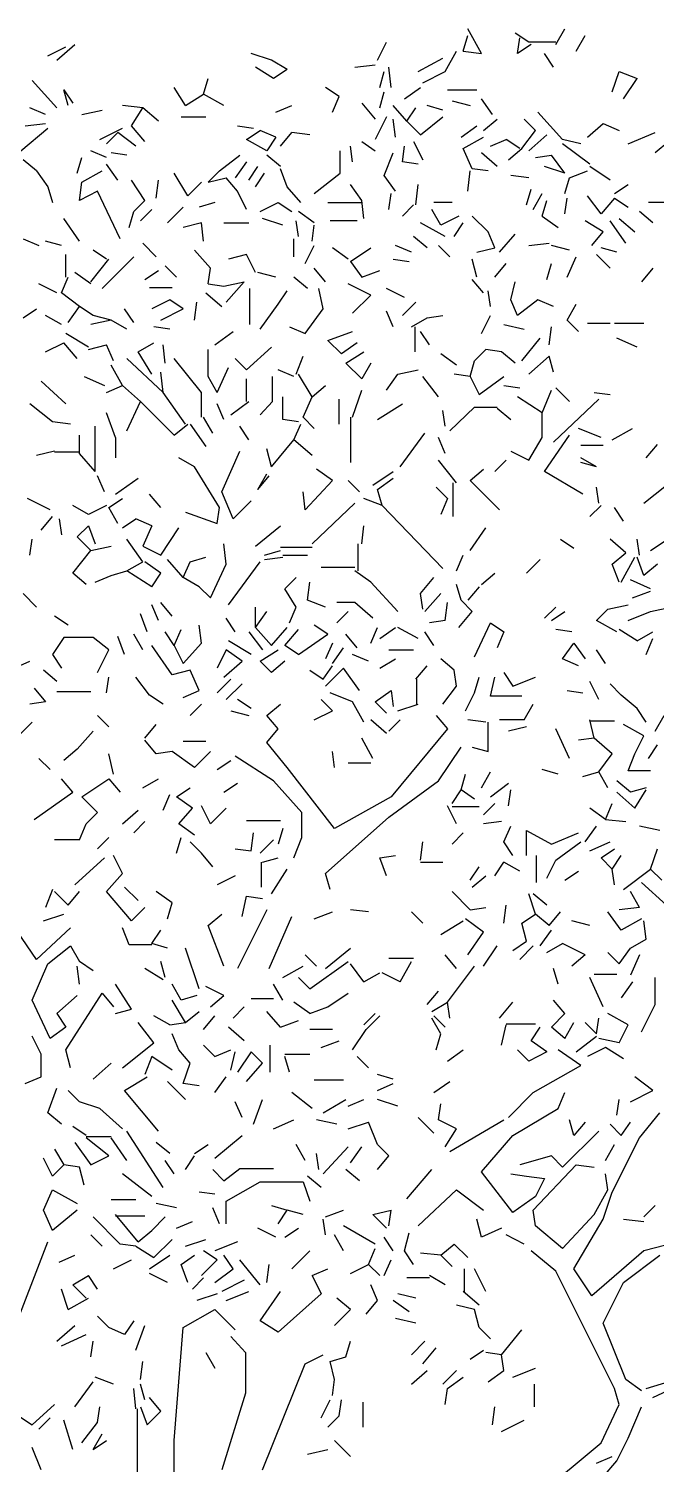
# Model space of a CAD drawing. Header units: millimetres. Extents: x 87938 to 265635, y 330093 to 434310.
# Drawn here: x 108312 to 110388, y 386054 to 390799 of the extents above; entities that cross this region are included whole.
import ezdxf

# ---------------------------------------------------------------- set-up
doc = ezdxf.new("R2010")
doc.units = ezdxf.units.MM

# ---------------------------------------------------------------- blocks, each defined once
blk = doc.blocks.new('A$C4BB30119')
at = {"linetype": 'Continuous'}
for p, q in [((3466.7, 6572.1), (3477.3, 6609.5)), ((3509.3, 6566.8), (3477.3, 6625.5)), ((3621.3, 6593.5), (3589.3, 6614.8)), ((3685.3, 6588.1), (3706.7, 6625.5)), ((3733.3, 6572.1), (3754.7, 6609.5)), ((2485.3, 6561.5), (2528, 6582.8)), ((2506.7, 6550.8), (2549.3, 6588.1)), ((3264, 6550.8), (3285.3, 6593.5)), ((3594.7, 6566.8), (3600, 6604.1)), ((3626.7, 6588.1), (3594.7, 6566.8)), ((3685.3, 6593.5), (3621.3, 6593.5)), ((3013.3, 6550.8), (2965.3, 6566.8)), ((3050.7, 6529.5), (3013.3, 6550.8)), ((3360, 6524.1), (3418.7, 6556.1)), ((3424, 6524.1), (3450.7, 6572.1)), ((3466.7, 6572.1), (3509.3, 6566.8)), ((3680, 6534.8), (3658.7, 6566.8)), ((2853.3, 6470.8), (2864, 6508.1)), ((3018.7, 6508.1), (2976, 6534.8)), ((3050.7, 6529.5), (3018.7, 6508.1)), ((3210.7, 6534.8), (3258.7, 6540.1)), ((3269.3, 6486.8), (3280, 6524.1)), ((3296, 6486.8), (3290.7, 6534.8)), ((3370.7, 6497.5), (3424, 6524.1)), ((3818.7, 6476.1), (3834.7, 6524.1)), ((3834.7, 6524.1), (3877.3, 6508.1)), ((3845.3, 6460.1), (3877.3, 6508.1)), ((2506.7, 6438.8), (2448, 6502.8)), ((2533.3, 6444.1), (2522.7, 6481.5)), ((2522.7, 6481.5), (2544, 6449.5)), ((2810.7, 6444.1), (2784, 6486.8)), ((3173.3, 6465.5), (3141.3, 6486.8)), ((3269.3, 6438.8), (3280, 6476.1)), ((3328, 6460.1), (3365.3, 6486.8)), ((3429.3, 6481.5), (3498.7, 6481.5)), ((2709.3, 6438.8), (2661.3, 6444.1)), ((2810.7, 6444.1), (2853.3, 6470.8)), ((2901.3, 6444.1), (2853.3, 6470.8)), ((3024, 6428.1), (3061.3, 6444.1)), ((3157.3, 6428.1), (3173.3, 6465.5)), ((3226.7, 6449.5), (3258.7, 6412.1)), ((3333.3, 6406.8), (3301.3, 6444.1)), ((3418.7, 6433.5), (3381.3, 6444.1)), ((3440, 6454.8), (3482.7, 6444.1)), ((3536, 6422.8), (3509.3, 6460.1)), ((2480, 6422.8), (2442.7, 6438.8)), ((2565.3, 6422.8), (2613.3, 6433.5)), ((2682.7, 6396.1), (2709.3, 6438.8)), ((2746.7, 6406.8), (2709.3, 6438.8)), ((2800, 6417.5), (2858.7, 6417.5)), ((3285.3, 6417.5), (3258.7, 6364.1)), ((3306.7, 6369.5), (3301.3, 6412.1)), ((3333.3, 6406.8), (3354.7, 6438.8)), ((3333.3, 6406.8), (3365.3, 6374.8)), ((3365.3, 6374.8), (3418.7, 6417.5)), ((3514.7, 6385.5), (3546.7, 6412.1)), ((3637.3, 6385.5), (3610.7, 6412.1)), ((3701.3, 6364.1), (3642.7, 6428.1)), ((2421.3, 6337.5), (2485.3, 6390.8)), ((2432, 6396.1), (2480, 6401.5)), ((2608, 6364.1), (2661.3, 6390.8)), ((2650.7, 6380.1), (2624, 6353.5)), ((2693.3, 6348.1), (2650.7, 6380.1)), ((2714.7, 6358.8), (2682.7, 6396.1)), ((2933.3, 6396.1), (2970.7, 6390.8)), ((2954.7, 6364.1), (2986.7, 6385.5)), ((3024, 6369.5), (2986.7, 6385.5)), ((3034.7, 6348.1), (3061.3, 6380.1)), ((3104, 6374.8), (3061.3, 6380.1)), ((3461.3, 6369.5), (3498.7, 6396.1)), ((3605.3, 6342.8), (3637.3, 6385.5)), ((3621.3, 6337.5), (3664, 6374.8)), ((3760, 6369.5), (3797.3, 6401.5)), ((3797.3, 6401.5), (3834.7, 6385.5)), ((3856, 6353.5), (3920, 6380.1)), ((3002.7, 6337.5), (2954.7, 6364.1)), ((3024, 6369.5), (3002.7, 6337.5)), ((3205.3, 6310.8), (3200, 6348.1)), ((3226.7, 6358.8), (3258.7, 6337.5)), ((3322.7, 6310.8), (3328, 6348.1)), ((3349.3, 6358.8), (3370.7, 6316.1)), ((3466.7, 6342.8), (3514.7, 6369.5)), ((3488, 6294.8), (3466.7, 6342.8)), ((3530.7, 6348.1), (3568, 6364.1)), ((3600, 6342.8), (3568, 6364.1)), ((3573.3, 6316.1), (3605.3, 6342.8)), ((3744, 6353.5), (3701.3, 6364.1)), ((3765.3, 6305.5), (3701.3, 6353.5)), ((3952, 6358.8), (3920, 6332.1)), ((2458.7, 6289.5), (2426.7, 6316.1)), ((2554.7, 6284.1), (2565.3, 6321.5)), ((2624, 6321.5), (2586.7, 6337.5)), ((2650.7, 6268.1), (2624, 6305.5)), ((2672, 6326.8), (2634.7, 6332.1)), ((2890.7, 6289.5), (2938.7, 6326.8)), ((2954.7, 6310.8), (2928, 6273.5)), ((3034.7, 6300.1), (3002.7, 6326.8)), ((3176, 6284.1), (3176, 6337.5)), ((3280, 6278.8), (3301.3, 6332.1)), ((3360, 6305.5), (3322.7, 6310.8)), ((3546.7, 6300.1), (3509.3, 6332.1)), ((3637.3, 6321.5), (3674.7, 6326.8)), ((3706.7, 6284.1), (3674.7, 6326.8)), ((2458.7, 6289.5), (2485.3, 6252.1)), ((2565.3, 6262.8), (2613.3, 6289.5)), ((2816, 6230.8), (2784, 6284.1)), ((2864, 6262.8), (2890.7, 6289.5)), ((2864, 6262.8), (2906.7, 6273.5)), ((2933.3, 6241.5), (2906.7, 6273.5)), ((2960, 6268.1), (2981.3, 6300.1)), ((2976, 6252.1), (2997.3, 6284.1)), ((3050.7, 6252.1), (3034.7, 6294.8)), ((3114.7, 6236.1), (3176, 6284.1)), ((3306.7, 6241.5), (3280, 6278.8)), ((3477.3, 6241.5), (3482.7, 6289.5)), ((3525.3, 6289.5), (3488, 6294.8)), ((3621.3, 6273.5), (3578.7, 6278.8)), ((3706.7, 6284.1), (3658.7, 6300.1)), ((3706.7, 6236.1), (3717.3, 6273.5)), ((3717.3, 6273.5), (3760, 6289.5)), ((3813.3, 6268.1), (3765.3, 6300.1)), ((2485.3, 6252.1), (2496, 6214.8)), ((2560, 6220.1), (2565.3, 6262.8)), ((2602.7, 6241.5), (2560, 6220.1)), ((2656, 6129.5), (2602.7, 6241.5)), ((2714.7, 6220.1), (2682.7, 6268.1)), ((2741.3, 6225.5), (2746.7, 6268.1)), ((2816, 6230.8), (2848, 6262.8)), ((2954.7, 6198.8), (2933.3, 6241.5)), ((3082.7, 6214.8), (3050.7, 6252.1)), ((3226.7, 6220.1), (3200, 6257.5)), ((3354.7, 6209.5), (3360, 6257.5)), ((3616, 6209.5), (3626.7, 6246.8)), ((3824, 6236.1), (3856, 6257.5)), ((2688, 6193.5), (2714.7, 6220.1)), ((2768, 6166.8), (2805.3, 6204.1)), ((2880, 6214.8), (2842.7, 6204.1)), ((2986.7, 6193.5), (3029.3, 6214.8)), ((3029.3, 6214.8), (3061.3, 6193.5)), ((3146.7, 6214.8), (3226.7, 6214.8)), ((3232, 6177.5), (3226.7, 6220.1)), ((3290.7, 6198.8), (3296, 6236.1)), ((3322.7, 6182.8), (3349.3, 6209.5)), ((3440, 6214.8), (3397.3, 6214.8)), ((3632, 6198.8), (3653.3, 6236.1)), ((3653.3, 6182.8), (3664, 6220.1)), ((3706.7, 6188.1), (3712, 6225.5)), ((3792, 6188.1), (3760, 6230.8)), ((3824, 6225.5), (3792, 6188.1)), ((3824, 6225.5), (3856, 6204.1)), ((3946.7, 6214.8), (3904, 6214.8)), ((2560, 6124.1), (2522.7, 6177.5)), ((2677.3, 6156.1), (2688, 6193.5)), ((2704, 6172.1), (2730.7, 6198.8)), ((3040, 6161.5), (2992, 6177.5)), ((3077.3, 6134.8), (3072, 6172.1)), ((3114.7, 6166.8), (3077.3, 6193.5)), ((3216, 6172.1), (3152, 6172.1)), ((3413.3, 6161.5), (3392, 6198.8)), ((3456, 6182.8), (3413.3, 6161.5)), ((3525.3, 6145.5), (3488, 6182.8)), ((3653.3, 6182.8), (3690.7, 6156.1)), ((3797.3, 6145.5), (3754.7, 6172.1)), ((3850.7, 6118.8), (3813.3, 6172.1)), ((3834.7, 6177.5), (3872, 6145.5)), ((3914.7, 6166.8), (3882.7, 6193.5)), ((2848, 6166.8), (2805.3, 6156.1)), ((2853.3, 6124.1), (2848, 6166.8)), ((2901.3, 6166.8), (2960, 6166.8)), ((3109.3, 6124.1), (3114.7, 6161.5)), ((3381.3, 6108.1), (3349.3, 6134.8)), ((3424, 6134.8), (3365.3, 6166.8)), ((3445.3, 6134.8), (3466.7, 6166.8)), ((3541.3, 6108.1), (3525.3, 6145.5)), ((3552, 6097.5), (3589.3, 6140.1)), ((3770.7, 6113.5), (3797.3, 6145.5)), ((2426.7, 6129.5), (2464, 6113.5)), ((2517.3, 6113.5), (2480, 6124.1)), ((2624, 6081.5), (2592, 6102.8)), ((2741.3, 6086.8), (2709.3, 6118.8)), ((2869.3, 6060.1), (2832, 6102.8)), ((3066.7, 6086.8), (3066.7, 6129.5)), ((3093.3, 6070.8), (3114.7, 6113.5)), ((3194.7, 6081.5), (3157.3, 6108.1)), ((3200, 6076.1), (3248, 6108.1)), ((3344, 6097.5), (3306.7, 6113.5)), ((3434.7, 6086.8), (3408, 6113.5)), ((3498.7, 6097.5), (3541.3, 6108.1)), ((3621.3, 6113.5), (3669.3, 6118.8)), ((3717.3, 6102.8), (3674.7, 6113.5)), ((3829.3, 6097.5), (3792, 6108.1)), ((2528, 6038.8), (2528, 6092.1)), ((2586.7, 6028.1), (2629.3, 6081.5)), ((2661.3, 6060.1), (2688, 6086.8)), ((2954.7, 6092.1), (2912, 6081.5)), ((2976, 6049.5), (2954.7, 6092.1)), ((3200, 6076.1), (3226.7, 6038.8)), ((3301.3, 6081.5), (3338.7, 6076.1)), ((3498.7, 6038.8), (3488, 6081.5)), ((3541.3, 6038.8), (3568, 6070.8)), ((3664, 6033.5), (3674.7, 6070.8)), ((3712, 6038.8), (3733.3, 6086.8)), ((3813.3, 6060.1), (3781.3, 6092.1)), ((2517.3, 6001.5), (2533.3, 6038.8)), ((2586.7, 6022.8), (2549.3, 6049.5)), ((2613.3, 6012.1), (2661.3, 6060.1)), ((2714.7, 6033.5), (2746.7, 6054.8)), ((2789.3, 6038.8), (2762.7, 6065.5)), ((2864, 6022.8), (2869.3, 6060.1)), ((3024, 6038.8), (2981.3, 6049.5)), ((3098.7, 6012.1), (3066.7, 6038.8)), ((3141.3, 6028.1), (3114.7, 6060.1)), ((3226.7, 6038.8), (3269.3, 6054.8)), ((3514.7, 6001.5), (3488, 6033.5)), ((3914.7, 6060.1), (3888, 6028.1)), ((2506.7, 6001.5), (2464, 6022.8)), ((2560, 5969.5), (2517.3, 6001.5)), ((2725.3, 6014.8), (2778.7, 6014.8)), ((2858.7, 6001.5), (2896, 5969.5)), ((2864, 6022.8), (2901.3, 6017.5)), ((2901.3, 6017.5), (2949.3, 6028.1)), ((2906.7, 5980.1), (2949.3, 6028.1)), ((2962.7, 5926.8), (2962.7, 6012.1)), ((3029.3, 5974.8), (3050.7, 6006.8)), ((3136, 5964.1), (3125.3, 6012.1)), ((3248, 5996.1), (3194.7, 6022.8)), ((3328, 5990.8), (3285.3, 6012.1)), ((3530.7, 5969.5), (3525.3, 6006.8)), ((3578.7, 5985.5), (3589.3, 6028.1)), ((2533.3, 5932.1), (2560, 5969.5)), ((2592, 5948.1), (2560, 5969.5)), ((2773.3, 5985.5), (2730.7, 5964.1)), ((2805.3, 5964.1), (2773.3, 5985.5)), ((2832, 5937.5), (2837.3, 5980.1)), ((2986.7, 5916.1), (3029.3, 5974.8)), ((3205.3, 5953.5), (3248, 5996.1)), ((3322.7, 5948.1), (3354.7, 5980.1)), ((3594.7, 5948.1), (3578.7, 5985.5)), ((3642.7, 5985.5), (3594.7, 5948.1)), ((3680, 5969.5), (3642.7, 5985.5)), ((3712, 5937.5), (3733.3, 5974.8)), ((2426.7, 5942.8), (2458.7, 5964.1)), ((2517.3, 5926.8), (2480, 5948.1)), ((2634.7, 5937.5), (2586.7, 5926.8)), ((2634.7, 5937.5), (2592, 5948.1)), ((2672, 5916.1), (2634.7, 5937.5)), ((2688, 5932.1), (2666.7, 5964.1)), ((2752, 5937.5), (2805.3, 5964.1)), ((3093.3, 5905.5), (3136, 5964.1)), ((3301.3, 5921.5), (3285.3, 5958.8)), ((3344, 5921.5), (3381.3, 5942.8)), ((3381.3, 5942.8), (3418.7, 5948.1)), ((3509.3, 5905.5), (3530.7, 5948.1)), ((3738.7, 5910.8), (3712, 5937.5)), ((2581.3, 5873.5), (2528, 5905.5)), ((2773.3, 5916.1), (2736, 5921.5)), ((2880, 5878.8), (2922.7, 5910.8)), ((3056, 5921.5), (3093.3, 5905.5)), ((3146.7, 5889.5), (3205.3, 5910.8)), ((3352, 5921.5), (3352, 5862.8)), ((3386.7, 5878.8), (3365.3, 5910.8)), ((3562.7, 5926.8), (3610.7, 5916.1)), ((3669.3, 5878.8), (3674.7, 5921.5)), ((3813.3, 5929.5), (3760, 5929.5)), ((3893.3, 5929.5), (3824, 5929.5)), ((2480, 5862.8), (2522.7, 5884.1)), ((2554.7, 5846.8), (2522.7, 5884.1)), ((2581.3, 5868.1), (2624, 5878.8)), ((2640, 5841.5), (2624, 5878.8)), ((2698.7, 5862.8), (2736, 5884.1)), ((2762.7, 5836.1), (2757.3, 5878.8)), ((2864, 5804.1), (2864, 5868.1)), ((2954.7, 5820.1), (3013.3, 5873.5)), ((3178.7, 5857.5), (3146.7, 5889.5)), ((3216, 5884.1), (3178.7, 5857.5)), ((3493.3, 5841.5), (3520, 5868.1)), ((3557.3, 5862.8), (3520, 5868.1)), ((3605.3, 5841.5), (3648, 5894.8)), ((3877.3, 5873.5), (3829.3, 5894.8)), ((2661.3, 5782.8), (2634.7, 5830.8)), ((2757.3, 5766.8), (2672, 5846.8)), ((2730.7, 5809.5), (2698.7, 5862.8)), ((2848, 5766.8), (2784, 5846.8)), ((2954.7, 5820.1), (2928, 5846.8)), ((3072, 5809.5), (3088, 5852.1)), ((3189.3, 5836.1), (3232, 5862.8)), ((3226.7, 5798.8), (3189.3, 5836.1)), ((3248, 5836.1), (3226.7, 5798.8)), ((3450.7, 5830.8), (3413.3, 5857.5)), ((3482.7, 5804.1), (3493.3, 5841.5)), ((3589.3, 5836.1), (3557.3, 5862.8)), ((3621.3, 5809.5), (3669.3, 5852.1)), ((3680, 5814.8), (3669.3, 5852.1)), ((2570.7, 5804.1), (2618.7, 5782.8)), ((2757.3, 5766.8), (2752, 5814.8)), ((2885.3, 5766.8), (2864, 5804.1)), ((2885.3, 5766.8), (2912, 5825.5)), ((2954.7, 5745.5), (2954.7, 5798.8)), ((3016, 5745.5), (3016, 5804.1)), ((3066.7, 5804.1), (3029.3, 5820.1)), ((3109.3, 5756.1), (3077.3, 5809.5)), ((3285.3, 5772.1), (3312, 5809.5)), ((3312, 5809.5), (3360, 5820.1)), ((3408, 5756.1), (3370.7, 5804.1)), ((3482.7, 5804.1), (3445.3, 5809.5)), ((3482.7, 5804.1), (3504, 5761.5)), ((3504, 5761.5), (3562.7, 5804.1)), ((2528, 5740.1), (2469.3, 5793.5)), ((2624, 5766.8), (2661.3, 5782.8)), ((2704, 5745.5), (2661.3, 5782.8)), ((2810.7, 5692.1), (2757.3, 5766.8)), ((2848, 5708.1), (2848, 5766.8)), ((3109.3, 5756.1), (3141.3, 5782.8)), ((3205.3, 5708.1), (3226.7, 5772.1)), ((3562.7, 5782.8), (3600, 5777.5)), ((3653.3, 5718.8), (3674.7, 5772.1)), ((3717.3, 5745.5), (3685.3, 5777.5)), ((3776, 5766.8), (3813.3, 5761.5)), ((2496, 5697.5), (2442.7, 5740.1)), ((2672, 5676.1), (2704, 5745.5)), ((2784, 5665.5), (2704, 5745.5)), ((2901.3, 5702.8), (2885.3, 5740.1)), ((2917.3, 5713.5), (2960, 5745.5)), ((2986.7, 5713.5), (3016, 5745.5)), ((3040, 5702.8), (3040, 5756.1)), ((3088, 5708.1), (3109.3, 5756.1)), ((3173.3, 5692.1), (3173.3, 5750.8)), ((3264, 5702.8), (3322.7, 5740.1)), ((3434.7, 5676.1), (3493.3, 5732.1)), ((3493.3, 5732.1), (3546.7, 5732.1)), ((3546.7, 5729.5), (3578.7, 5702.8)), ((3653.3, 5718.8), (3594.7, 5756.1)), ((3680, 5649.5), (3786.7, 5750.8)), ((2538.7, 5692.1), (2496, 5697.5)), ((2645.3, 5660.1), (2624, 5718.8)), ((2874.7, 5670.8), (2853.3, 5708.1)), ((3077.3, 5697.5), (3040, 5702.8)), ((3114.7, 5681.5), (3088, 5708.1)), ((3200, 5708.1), (3200, 5601.5)), ((3424, 5686.8), (3418.7, 5724.1)), ((3653.3, 5660.1), (3653.3, 5718.8)), ((2560, 5622.8), (2560, 5665.5)), ((2597.3, 5580.1), (2597.3, 5686.8)), ((2784, 5665.5), (2816, 5692.1)), ((2821.3, 5692.1), (2858.7, 5638.8)), ((2960, 5654.8), (2938.7, 5686.8)), ((3066.7, 5654.8), (3082.7, 5692.1)), ((3317.3, 5590.8), (3376, 5670.8)), ((3658.7, 5580.1), (3717.3, 5665.5)), ((3792, 5660.1), (3738.7, 5681.5)), ((3818.7, 5654.8), (3866.7, 5681.5)), ((2501.3, 5628.1), (2458.7, 5617.5)), ((2645.3, 5660.1), (2645.3, 5612.1)), ((2896, 5532.1), (2938.7, 5628.1)), ((3013.3, 5590.8), (3002.7, 5633.5)), ((3013.3, 5590.8), (3066.7, 5654.8)), ((3109.3, 5617.5), (3066.7, 5654.8)), ((3424, 5622.8), (3408, 5660.1)), ((3578.7, 5628.1), (3621.3, 5606.8)), ((3621.3, 5606.8), (3653.3, 5660.1)), ((3797.3, 5641.5), (3744, 5641.5)), ((3898.7, 5612.1), (3925.3, 5644.1)), ((2560, 5625.5), (2501.3, 5625.5)), ((2597.3, 5580.1), (2560, 5622.8)), ((2832, 5590.8), (2794.7, 5612.1)), ((3450.7, 5553.5), (3408, 5606.8)), ((3541.3, 5580.1), (3568, 5606.8)), ((3781.3, 5590.8), (3744, 5612.1)), ((3781.3, 5590.8), (3744, 5601.5)), ((2618.7, 5532.1), (2602.7, 5569.5)), ((2645.3, 5526.8), (2698.7, 5564.1)), ((2890.7, 5494.8), (2832, 5590.8)), ((2981.3, 5537.5), (3002.7, 5574.8)), ((2981.3, 5537.5), (3008, 5569.5)), ((3093.3, 5489.5), (3157.3, 5558.8)), ((3157.3, 5558.8), (3120, 5585.5)), ((3221.3, 5532.1), (3194.7, 5558.8)), ((3253.3, 5548.1), (3301.3, 5580.1)), ((3264, 5537.5), (3301.3, 5564.1)), ((3482.7, 5558.8), (3514.7, 5585.5)), ((3552, 5489.5), (3482.7, 5558.8)), ((3749.3, 5526.8), (3658.7, 5580.1)), ((2752, 5494.8), (2725.3, 5526.8)), ((2922.7, 5468.1), (2896, 5532.1)), ((3093.3, 5489.5), (3088, 5532.1)), ((3274.7, 5500.1), (3264, 5537.5)), ((3402.7, 5542.8), (3429.3, 5516.1)), ((3442.7, 5473.5), (3442.7, 5553.5)), ((3786.7, 5505.5), (3781.3, 5542.8)), ((3893.3, 5505.5), (3946.7, 5548.1)), ((2490.7, 5489.5), (2437.3, 5516.1)), ((2581.3, 5478.8), (2544, 5500.1)), ((2624, 5500.1), (2581.3, 5478.8)), ((2629.3, 5494.8), (2661.3, 5516.1)), ((2650.7, 5457.5), (2629.3, 5494.8)), ((2885.3, 5457.5), (2890.7, 5494.8)), ((2965.3, 5510.8), (2922.7, 5468.1)), ((3109.3, 5409.5), (3210.7, 5505.5)), ((3274.7, 5500.1), (3232, 5516.1)), ((3418.7, 5350.8), (3274.7, 5500.1)), ((3429.3, 5516.1), (3413.3, 5478.8)), ((3792, 5500.1), (3765.3, 5473.5)), ((3845.3, 5462.8), (3824, 5494.8)), ((2469.3, 5441.5), (2496, 5473.5)), ((2512, 5468.1), (2517.3, 5430.8)), ((2661.3, 5446.8), (2693.3, 5468.1)), ((2730.7, 5452.1), (2693.3, 5468.1)), ((2810.7, 5484.1), (2885.3, 5457.5)), ((2554.7, 5425.5), (2581.3, 5452.1)), ((2586.7, 5393.5), (2554.7, 5425.5)), ((2581.3, 5452.1), (2597.3, 5409.5)), ((2730.7, 5452.1), (2709.3, 5404.1)), ((2752, 5382.8), (2794.7, 5446.8)), ((2976, 5404.1), (3034.7, 5452.1)), ((3226.7, 5409.5), (3232, 5452.1)), ((3482.7, 5393.5), (3520, 5446.8)), ((2442.7, 5382.8), (2448, 5420.1)), ((2544, 5340.1), (2586.7, 5393.5)), ((2586.7, 5393.5), (2634.7, 5404.1)), ((2709.3, 5366.8), (2672, 5420.1)), ((2709.3, 5404.1), (2752, 5382.8)), ((2906.7, 5361.5), (2901.3, 5409.5)), ((2997.3, 5382.8), (3034.7, 5393.5)), ((3034.7, 5401.5), (3109.3, 5401.5)), ((3218.7, 5345.5), (3218.7, 5409.5)), ((3696, 5420.1), (3728, 5398.8)), ((3850.7, 5388.1), (3813.3, 5420.1)), ((3882.7, 5382.8), (3877.3, 5420.1)), ((3909.3, 5393.5), (3941.3, 5414.8)), ((2672, 5345.5), (2709.3, 5366.8)), ((2752, 5340.1), (2714.7, 5366.8)), ((2805.3, 5329.5), (2768, 5372.1)), ((2805.3, 5329.5), (2821.3, 5366.8)), ((2821.3, 5366.8), (2858.7, 5377.5)), ((2869.3, 5281.5), (2906.7, 5361.5)), ((2912, 5265.5), (2986.7, 5366.8)), ((2997.3, 5372.1), (3040, 5377.5)), ((3040, 5382.8), (3098.7, 5382.8)), ((3450.7, 5345.5), (3466.7, 5382.8)), ((3616, 5340.1), (3648, 5372.1)), ((3818.7, 5361.5), (3850.7, 5388.1)), ((3834.7, 5318.8), (3818.7, 5361.5)), ((3840, 5318.8), (3872, 5377.5)), ((3893.3, 5334.8), (3877.3, 5377.5)), ((3925.3, 5361.5), (3893.3, 5334.8)), ((2576, 5313.5), (2544, 5340.1)), ((2597.3, 5318.8), (2634.7, 5334.8)), ((2634.7, 5334.8), (2672, 5345.5)), ((2730.7, 5308.1), (2672, 5345.5)), ((2730.7, 5308.1), (2752, 5340.1)), ((2842.7, 5308.1), (2805.3, 5329.5)), ((3045.3, 5302.8), (3072, 5329.5)), ((3210.7, 5353.5), (3130.7, 5353.5)), ((3248, 5318.8), (3210.7, 5345.5)), ((3365.3, 5292.1), (3397.3, 5329.5)), ((3509.3, 5313.5), (3541.3, 5340.1)), ((3909.3, 5302.8), (3861.3, 5324.1)), ((2426.7, 5292.1), (2458.7, 5260.1)), ((2842.7, 5308.1), (2869.3, 5281.5)), ((3072, 5260.1), (3045.3, 5302.8)), ((3098.7, 5276.1), (3104, 5318.8)), ((3312, 5249.5), (3248, 5318.8)), ((3370.7, 5254.8), (3365.3, 5292.1)), ((3376, 5249.5), (3413.3, 5292.1)), ((3461.3, 5276.1), (3450.7, 5313.5)), ((3504, 5308.1), (3477.3, 5276.1)), ((3866.7, 5281.5), (3909.3, 5297.5)), ((2746.7, 5228.1), (2730.7, 5265.5)), ((2778.7, 5238.8), (2752, 5270.8)), ((2976, 5212.1), (2976, 5260.1)), ((3056, 5222.8), (3072, 5260.1)), ((3141.3, 5260.1), (3098.7, 5276.1)), ((3210.7, 5270.8), (3168, 5270.8)), ((3253.3, 5233.5), (3210.7, 5270.8)), ((3424, 5228.1), (3429.3, 5270.8)), ((3488, 5249.5), (3461.3, 5276.1)), ((3658.7, 5233.5), (3685.3, 5260.1)), ((3781.3, 5228.1), (3808, 5254.8)), ((3808, 5254.8), (3856, 5265.5)), ((3909.3, 5249.5), (3957.3, 5260.1)), ((2533.3, 5217.5), (2501.3, 5238.8)), ((2720, 5201.5), (2704, 5244.1)), ((2928, 5201.5), (2906.7, 5233.5)), ((2976, 5212.1), (3002.7, 5249.5)), ((3168, 5222.8), (3194.7, 5249.5)), ((3424, 5228.1), (3386.7, 5222.8)), ((3456, 5212.1), (3488, 5249.5)), ((3493.3, 5142.8), (3530.7, 5222.8)), ((3530.7, 5222.8), (3562.7, 5201.5)), ((3674.7, 5228.1), (3706.7, 5249.5)), ((3829.3, 5201.5), (3781.3, 5228.1)), ((3856, 5228.1), (3909.3, 5249.5)), ((2522.7, 5188.1), (2496, 5148.1)), ((2592, 5188.1), (2522.7, 5188.1)), ((2629.3, 5158.8), (2592, 5188.1)), ((2666.7, 5148.1), (2650.7, 5190.8)), ((2709.3, 5158.8), (2688, 5196.1)), ((2784, 5169.5), (2762.7, 5201.5)), ((2784, 5169.5), (2800, 5206.8)), ((2848, 5174.8), (2842.7, 5217.5)), ((2960, 5201.5), (2992, 5158.8)), ((2976, 5212.1), (3013.3, 5169.5)), ((3013.3, 5169.5), (3050.7, 5212.1)), ((3045.3, 5169.5), (3077.3, 5206.8)), ((3077.3, 5148.1), (3146.7, 5196.1)), ((3146.7, 5196.1), (3114.7, 5217.5)), ((3216, 5164.1), (3189.3, 5196.1)), ((3248, 5174.8), (3264, 5212.1)), ((3269.3, 5185.5), (3306.7, 5212.1)), ((3360, 5185.5), (3312, 5212.1)), ((3397.3, 5169.5), (3376, 5201.5)), ((3562.7, 5201.5), (3546.7, 5164.1)), ((3722.7, 5201.5), (3685.3, 5206.8)), ((3877.3, 5180.1), (3834.7, 5206.8)), ((3877.3, 5180.1), (3914.7, 5201.5)), ((2602.7, 5105.5), (2629.3, 5158.8)), ((2778.7, 5100.1), (2730.7, 5169.5)), ((2784, 5169.5), (2805.3, 5126.8)), ((2805.3, 5126.8), (2848, 5174.8)), ((2906.7, 5158.8), (2885.3, 5116.1)), ((2944, 5132.1), (2906.7, 5158.8)), ((2965.3, 5148.1), (2912, 5180.1)), ((2986.7, 5132.1), (3029.3, 5158.8)), ((3077.3, 5148.1), (3045.3, 5169.5)), ((3157.3, 5174.8), (3141.3, 5137.5)), ((3157.3, 5126.8), (3184, 5164.1)), ((3290.7, 5158.8), (3349.3, 5158.8)), ((3701.3, 5137.5), (3728, 5174.8)), ((3728, 5174.8), (3754.7, 5137.5)), ((3802.7, 5126.8), (3781.3, 5158.8)), ((3898.7, 5148.1), (3914.7, 5185.5)), ((2405.3, 5116.1), (2442.7, 5132.1)), ((2496, 5148.1), (2517.3, 5116.1)), ((2901.3, 5094.8), (2944, 5132.1)), ((3013.3, 5105.5), (2986.7, 5132.1)), ((3045.3, 5132.1), (3013.3, 5105.5)), ((3136, 5089.5), (3157.3, 5121.5)), ((3242.7, 5132.1), (3205.3, 5148.1)), ((3269.3, 5116.1), (3306.7, 5137.5)), ((3354.7, 5089.5), (3381.3, 5121.5)), ((3445.3, 5110.8), (3413.3, 5137.5)), ((3738.7, 5121.5), (3701.3, 5137.5)), ((2506.7, 5084.1), (2474.7, 5110.8)), ((2624, 5057.5), (2629.3, 5094.8)), ((2725.3, 5052.1), (2693.3, 5094.8)), ((2821.3, 5110.8), (2778.7, 5100.1)), ((2842.7, 5062.8), (2821.3, 5110.8)), ((2917.3, 5089.5), (2885.3, 5057.5)), ((3104, 5110.8), (3136, 5089.5)), ((3184, 5116.1), (3141.3, 5073.5)), ((3221.3, 5062.8), (3184, 5116.1)), ((3357.3, 5030.8), (3357.3, 5089.5)), ((3450.7, 5073.5), (3445.3, 5110.8)), ((3493.3, 5057.5), (3504, 5094.8)), ((3530.7, 5049.5), (3541.3, 5094.8)), ((3562.7, 5105.5), (3584, 5073.5)), ((3584, 5073.5), (3637.3, 5094.8)), ((3786.7, 5041.5), (3765.3, 5084.1)), ((2453.3, 5068.1), (2480, 5036.1)), ((2586.7, 5060.1), (2506.7, 5060.1)), ((2757.3, 5030.8), (2725.3, 5052.1)), ((2805.3, 5046.8), (2842.7, 5062.8)), ((2906.7, 5041.5), (2944, 5078.8)), ((3205.3, 5036.1), (3152, 5057.5)), ((3258.7, 5036.1), (3296, 5062.8)), ((3296, 5062.8), (3301.3, 5025.5)), ((3418.7, 5030.8), (3450.7, 5073.5)), ((3472, 5014.8), (3493.3, 5057.5)), ((3712, 5062.8), (3749.3, 5057.5)), ((3813.3, 5078.8), (3840, 5052.1)), ((3877.3, 5020.1), (3840, 5052.1)), ((2480, 5036.1), (2442.7, 5030.8)), ((2848, 5030.8), (2821.3, 5004.1)), ((2965.3, 5020.1), (2933.3, 5041.5)), ((3002.7, 5004.1), (3034.7, 5030.8)), ((3157.3, 5014.8), (3130.7, 5041.5)), ((3232, 4988.1), (3205.3, 5036.1)), ((3285.3, 5009.5), (3258.7, 5036.1)), ((3312, 5014.8), (3360, 5030.8)), ((3605.3, 5049.5), (3530.7, 5049.5)), ((3610.7, 4993.5), (3632, 5030.8)), ((3898.7, 4988.1), (3877.3, 5020.1)), ((2421.3, 4961.5), (2448, 4988.1)), ((2629.3, 4977.5), (2602.7, 5004.1)), ((2714.7, 4950.8), (2741.3, 4982.8)), ((2917.3, 5014.8), (2960, 5004.1)), ((3029.3, 4972.1), (3002.7, 5004.1)), ((3114.7, 4993.5), (3157.3, 5014.8)), ((3285.3, 4961.5), (3248, 4993.5)), ((3290.7, 4966.8), (3317.3, 4993.5)), ((3402.7, 5004.1), (3429.3, 4972.1)), ((3520, 4988.1), (3477.3, 4993.5)), ((3525.3, 4918.8), (3525.3, 4988.1)), ((3610.7, 4993.5), (3552, 4993.5)), ((3776, 4950.8), (3765.3, 4993.5)), ((3824, 4990.8), (3765.3, 4990.8)), ((3893.3, 4956.1), (3845.3, 4982.8)), ((3920, 4966.8), (3941.3, 5004.1)), ((2592, 4966.8), (2554.7, 4924.1)), ((3002.7, 4940.1), (3029.3, 4972.1)), ((3253.3, 4902.8), (3226.7, 4950.8)), ((3429.3, 4972.1), (3296, 4812.1)), ((3616, 4977.5), (3573.3, 4966.8)), ((3717.3, 4902.8), (3685.3, 4972.1)), ((3776, 4950.8), (3738.7, 4945.5)), ((3818.7, 4913.5), (3776, 4950.8)), ((3872, 4913.5), (3893.3, 4956.1)), ((2554.7, 4924.1), (2522.7, 4897.5)), ((2741.3, 4913.5), (2714.7, 4945.5)), ((2778.7, 4918.8), (2741.3, 4913.5)), ((2832, 4881.5), (2778.7, 4918.8)), ((2858.7, 4942.8), (2805.3, 4942.8)), ((2869.3, 4918.8), (2832, 4881.5)), ((3050.7, 4881.5), (3002.7, 4940.1)), ((3162.7, 4881.5), (3157.3, 4918.8)), ((3408, 4849.5), (3461.3, 4929.5)), ((3488, 4929.5), (3525.3, 4918.8)), ((3904, 4902.8), (3925.3, 4934.8)), ((2490.7, 4876.1), (2464, 4902.8)), ((2640, 4865.5), (2629.3, 4913.5)), ((2885.3, 4876.1), (2917.3, 4897.5)), ((3018.7, 4849.5), (2928, 4908.1)), ((3162.7, 4737.5), (3050.7, 4881.5)), ((3194.7, 4892.1), (3248, 4892.1)), ((3786.7, 4870.8), (3818.7, 4913.5)), ((3856, 4873.5), (3872, 4913.5)), ((2544, 4822.8), (2517.3, 4854.8)), ((2565.3, 4812.1), (2629.3, 4854.8)), ((2629.3, 4854.8), (2656, 4822.8)), ((2709.3, 4833.5), (2746.7, 4854.8)), ((3085.3, 4774.8), (3018.7, 4849.5)), ((3290.7, 4764.1), (3408, 4849.5)), ((3461.3, 4828.1), (3472, 4865.5)), ((3509.3, 4833.5), (3530.7, 4870.8)), ((3690.7, 4865.5), (3653.3, 4876.1)), ((3749.3, 4860.1), (3786.7, 4870.8)), ((3808, 4833.5), (3786.7, 4870.8)), ((3861.3, 4822.8), (3829.3, 4849.5)), ((3909.3, 4873.5), (3856, 4873.5)), ((2453.3, 4758.8), (2544, 4822.8)), ((2757.3, 4780.1), (2773.3, 4817.5)), ((2789.3, 4812.1), (2821.3, 4833.5)), ((2901.3, 4822.8), (2933.3, 4844.1)), ((3440, 4796.1), (3461.3, 4828.1)), ((3493.3, 4806.8), (3461.3, 4828.1)), ((3530.7, 4812.1), (3573.3, 4844.1)), ((3573.3, 4790.8), (3578.7, 4828.1)), ((3872, 4785.5), (3829.3, 4822.8)), ((3898.7, 4833.5), (3861.3, 4822.8)), ((3872, 4785.5), (3898.7, 4828.1)), ((2602.7, 4774.8), (2565.3, 4812.1)), ((2661.3, 4748.1), (2698.7, 4780.1)), ((2826.7, 4785.5), (2789.3, 4812.1)), ((2794.7, 4748.1), (2826.7, 4785.5)), ((2869.3, 4748.1), (2848, 4790.8)), ((2869.3, 4748.1), (2906.7, 4785.5)), ((3296, 4812.1), (3162.7, 4737.5)), ((3450.7, 4748.1), (3429.3, 4790.8)), ((3504, 4788.1), (3440, 4788.1)), ((3514.7, 4769.5), (3541.3, 4796.1)), ((3802.7, 4758.8), (3765.3, 4785.5)), ((3802.7, 4758.8), (3818.7, 4796.1)), ((2560, 4710.8), (2576, 4748.1)), ((2576, 4748.1), (2602.7, 4774.8)), ((2714.7, 4753.5), (2688, 4726.8)), ((2832, 4721.5), (2794.7, 4748.1)), ((2954.7, 4756.1), (3034.7, 4756.1)), ((3085.3, 4716.1), (3085.3, 4774.8)), ((3141.3, 4630.8), (3290.7, 4764.1)), ((3557.3, 4753.5), (3514.7, 4748.1)), ((3802.7, 4758.8), (3850.7, 4753.5)), ((2602.7, 4689.5), (2629.3, 4716.1)), ((2789.3, 4678.8), (2800, 4716.1)), ((2965.3, 4684.1), (2970.7, 4726.8)), ((3040, 4737.5), (3029.3, 4700.1)), ((3066.7, 4668.1), (3085.3, 4716.1)), ((3440, 4700.1), (3466.7, 4726.8)), ((3562.7, 4705.5), (3578.7, 4742.8)), ((3616, 4673.5), (3616, 4732.1)), ((3616, 4732.1), (3674.7, 4700.1)), ((3674.7, 4700.1), (3738.7, 4726.8)), ((3754.7, 4705.5), (3781.3, 4742.8)), ((3930.7, 4732.1), (3882.7, 4742.8)), ((2560, 4710.8), (2501.3, 4710.8)), ((2848, 4678.8), (2821.3, 4705.5)), ((2874.7, 4646.8), (2848, 4678.8)), ((2928, 4689.5), (2965.3, 4684.1)), ((2986.7, 4678.8), (3018.7, 4710.8)), ((3365.3, 4662.8), (3370.7, 4705.5)), ((3584, 4673.5), (3562.7, 4705.5)), ((3685.3, 4662.8), (3744, 4705.5)), ((3765.3, 4684.1), (3813.3, 4705.5)), ((3792, 4668.1), (3824, 4689.5)), ((3909.3, 4641.5), (3925.3, 4689.5)), ((2549.3, 4604.1), (2618.7, 4668.1)), ((2661.3, 4630.8), (2640, 4673.5)), ((2989.3, 4657.5), (2989.3, 4598.8)), ((2992, 4657.5), (3029.3, 4668.1)), ((3269.3, 4668.1), (3306.7, 4673.5)), ((3285.3, 4625.5), (3269.3, 4668.1)), ((3365.3, 4657.5), (3418.7, 4657.5)), ((3482.7, 4614.8), (3504, 4646.8)), ((3541.3, 4625.5), (3562.7, 4657.5)), ((3600, 4636.1), (3562.7, 4657.5)), ((3640, 4609.5), (3640, 4673.5)), ((3664, 4620.1), (3685.3, 4662.8)), ((3818.7, 4641.5), (3792, 4668.1)), ((3818.7, 4641.5), (3840, 4673.5)), ((2624, 4588.1), (2661.3, 4630.8)), ((2928, 4625.5), (2885.3, 4604.1)), ((3013.3, 4582.8), (3050.7, 4641.5)), ((3152, 4593.5), (3141.3, 4630.8)), ((3488, 4598.8), (3520, 4625.5)), ((3706.7, 4614.8), (3738.7, 4636.1)), ((3824, 4604.1), (3818.7, 4641.5)), ((3845.3, 4593.5), (3909.3, 4641.5)), ((3909.3, 4641.5), (3936, 4614.8)), ((2496, 4593.5), (2480, 4550.8)), ((2501.3, 4588.1), (2533.3, 4556.1)), ((2533.3, 4556.1), (2560, 4588.1)), ((2682.7, 4518.8), (2624, 4588.1)), ((2698.7, 4566.8), (2666.7, 4598.8)), ((2778.7, 4561.5), (2741.3, 4588.1)), ((2944, 4529.5), (2954.7, 4577.5)), ((2954.7, 4577.5), (2992, 4572.1)), ((3482.7, 4545.5), (3440, 4588.1)), ((3637.3, 4534.8), (3621.3, 4582.8)), ((3664, 4556.1), (3632, 4582.8)), ((3882.7, 4550.8), (3861.3, 4588.1)), ((3946.7, 4556.1), (3888, 4609.5)), ((2682.7, 4518.8), (2714.7, 4550.8)), ((2768, 4524.1), (2778.7, 4561.5)), ((3002.7, 4545.5), (2933.3, 4406.8)), ((3242.7, 4540.1), (3200, 4545.5)), ((3482.7, 4545.5), (3520, 4550.8)), ((3562.7, 4513.5), (3568, 4556.1)), ((3882.7, 4550.8), (3834.7, 4545.5)), ((2458.7, 4428.1), (2389.3, 4529.5)), ((2474.7, 4518.8), (2522.7, 4534.8)), ((2864, 4508.1), (2896, 4534.8)), ((2901.3, 4412.1), (2864, 4508.1)), ((3008, 4406.8), (3061.3, 4529.5)), ((3114.7, 4524.1), (3157.3, 4540.1)), ((3370.7, 4513.5), (3344, 4540.1)), ((3413.3, 4486.8), (3466.7, 4518.8)), ((3514.7, 4492.1), (3472, 4524.1)), ((3605.3, 4513.5), (3637.3, 4534.8)), ((3616, 4470.8), (3605.3, 4513.5)), ((3669.3, 4508.1), (3637.3, 4534.8)), ((3669.3, 4508.1), (3696, 4540.1)), ((3765.3, 4508.1), (3722.7, 4518.8)), ((3840, 4497.5), (3808, 4540.1)), ((3888, 4524.1), (3840, 4497.5)), ((3898.7, 4476.1), (3893.3, 4518.8)), ((2538.7, 4502.8), (2458.7, 4428.1)), ((2677.3, 4462.8), (2661.3, 4502.8)), ((2730.7, 4465.5), (2752, 4497.5)), ((3477.3, 4438.8), (3514.7, 4492.1)), ((3648, 4460.1), (3674.7, 4497.5)), ((3861.3, 4454.8), (3898.7, 4476.1)), ((2485.3, 4417.5), (2538.7, 4460.1)), ((2538.7, 4460.1), (2560, 4422.8)), ((2730.7, 4462.8), (2677.3, 4462.8)), ((2768, 4454.8), (2730.7, 4465.5)), ((2842.7, 4358.8), (2810.7, 4454.8)), ((3141.3, 4406.8), (3200, 4454.8)), ((3514.7, 4412.1), (3546.7, 4460.1)), ((3584, 4449.5), (3616, 4470.8)), ((3600, 4428.1), (3632, 4460.1)), ((3664, 4444.1), (3701.3, 4465.5)), ((3754.7, 4438.8), (3701.3, 4465.5)), ((3834.7, 4417.5), (3808, 4444.1)), ((3834.7, 4417.5), (3861.3, 4454.8)), ((2448, 4332.1), (2485.3, 4417.5)), ((2560, 4369.5), (2554.7, 4412.1)), ((2592, 4401.5), (2560, 4422.8)), ((2757.3, 4380.1), (2714.7, 4406.8)), ((2762.7, 4385.5), (2752, 4422.8)), ((3040, 4385.5), (3088, 4412.1)), ((3120, 4412.1), (3093.3, 4438.8)), ((3104, 4358.8), (3194.7, 4422.8)), ((3232, 4374.8), (3200, 4417.5)), ((3290.7, 4430.8), (3349.3, 4430.8)), ((3317.3, 4374.8), (3344, 4422.8)), ((3450.7, 4406.8), (3424, 4438.8)), ((3429.3, 4326.8), (3493.3, 4412.1)), ((3690.7, 4369.5), (3680, 4406.8)), ((3754.7, 4438.8), (3722.7, 4412.1)), ((3882.7, 4438.8), (3861.3, 4390.8)), ((3104, 4358.8), (3077.3, 4385.5)), ((3232, 4374.8), (3269.3, 4396.1)), ((3317.3, 4374.8), (3274.7, 4396.1)), ((3797.3, 4316.1), (3765.3, 4385.5)), ((3776, 4393.5), (3829.3, 4393.5)), ((3866.7, 4374.8), (3840, 4337.5)), ((3920, 4321.5), (3920, 4385.5)), ((2554.7, 4342.8), (2506.7, 4300.1)), ((2528, 4214.8), (2613.3, 4348.1)), ((2613.3, 4348.1), (2640, 4316.1)), ((2682.7, 4310.8), (2645.3, 4369.5)), ((2800, 4332.1), (2778.7, 4369.5)), ((2837.3, 4342.8), (2800, 4332.1)), ((2901.3, 4342.8), (2858.7, 4364.1)), ((2869.3, 4316.1), (2901.3, 4342.8)), ((3040, 4332.1), (3018.7, 4369.5)), ((3146.7, 4316.1), (3194.7, 4348.1)), ((3381.3, 4321.5), (3408, 4353.5)), ((2490.7, 4241.5), (2448, 4332.1)), ((2645.3, 4300.1), (2682.7, 4310.8)), ((2810.7, 4278.8), (2778.7, 4332.1)), ((2810.7, 4278.8), (2842.7, 4305.5)), ((2922.7, 4289.5), (2949.3, 4316.1)), ((3018.7, 4334.8), (2965.3, 4334.8)), ((3034.7, 4268.1), (3002.7, 4305.5)), ((3104, 4300.1), (3066.7, 4326.8)), ((3104, 4300.1), (3146.7, 4316.1)), ((3392, 4305.5), (3429.3, 4326.8)), ((3434.7, 4289.5), (3429.3, 4326.8)), ((3552, 4289.5), (3584, 4326.8)), ((3706.7, 4300.1), (3680, 4332.1)), ((3888, 4257.5), (3920, 4321.5)), ((2506.7, 4300.1), (2528, 4268.1)), ((2736, 4230.8), (2698.7, 4278.8)), ((2773.3, 4273.5), (2736, 4294.8)), ((2773.3, 4273.5), (2810.7, 4278.8)), ((2853.3, 4262.8), (2880, 4294.8)), ((3034.7, 4268.1), (3077.3, 4284.1)), ((3232, 4273.5), (3258.7, 4300.1)), ((3237.3, 4262.8), (3269.3, 4294.8)), ((3413.3, 4252.1), (3392, 4289.5)), ((3424, 4268.1), (3397.3, 4294.8)), ((3557.3, 4225.5), (3568, 4273.5)), ((3568, 4276.1), (3637.3, 4276.1)), ((3674.7, 4268.1), (3706.7, 4300.1)), ((3706.7, 4241.5), (3728, 4278.8)), ((3781.3, 4252.1), (3754.7, 4278.8)), ((3781.3, 4252.1), (3786.7, 4289.5)), ((3856, 4273.5), (3808, 4300.1)), ((3834.7, 4230.8), (3856, 4273.5)), ((2469.3, 4204.1), (2448, 4246.8)), ((2528, 4268.1), (2490.7, 4241.5)), ((2794.7, 4214.8), (2778.7, 4252.1)), ((2949.3, 4236.1), (2912, 4268.1)), ((3157.3, 4262.8), (3104, 4262.8)), ((3205.3, 4214.8), (3237.3, 4262.8)), ((3402.7, 4214.8), (3413.3, 4252.1)), ((3626.7, 4236.1), (3648, 4268.1)), ((3706.7, 4241.5), (3674.7, 4268.1)), ((3733.3, 4209.5), (3781.3, 4246.8)), ((3834.7, 4230.8), (3786.7, 4241.5)), ((2469.3, 4150.8), (2469.3, 4204.1)), ((2538.7, 4172.1), (2528, 4214.8)), ((2661.3, 4172.1), (2736, 4230.8)), ((2821.3, 4182.8), (2794.7, 4214.8)), ((2880, 4198.8), (2853.3, 4225.5)), ((2880, 4198.8), (2917.3, 4214.8)), ((2917.3, 4166.8), (2928, 4209.5)), ((2965.3, 4209.5), (2933.3, 4161.5)), ((2992, 4182.8), (2965.3, 4209.5)), ((3010.7, 4161.5), (3010.7, 4225.5)), ((3045.3, 4204.1), (3104, 4204.1)), ((3130.7, 4220.1), (3173.3, 4236.1)), ((3429.3, 4188.1), (3466.7, 4214.8)), ((3621.3, 4188.1), (3594.7, 4214.8)), ((3664, 4209.5), (3621.3, 4188.1)), ((3664, 4209.5), (3626.7, 4236.1)), ((3744, 4177.5), (3690.7, 4214.8)), ((3802.7, 4220.1), (3760, 4198.8)), ((3845.3, 4193.5), (3802.7, 4220.1)), ((2592, 4145.5), (2634.7, 4182.8)), ((2730.7, 4198.8), (2714.7, 4156.1)), ((2778.7, 4166.8), (2730.7, 4198.8)), ((2805.3, 4134.8), (2821.3, 4182.8)), ((2954.7, 4140.1), (2992, 4182.8)), ((3056, 4161.5), (3045.3, 4198.8)), ((3242.7, 4172.1), (3216, 4198.8)), ((3632, 4113.5), (3744, 4177.5)), ((2432, 4134.8), (2469.3, 4150.8)), ((2666.7, 4118.8), (2720, 4150.8)), ((2810.7, 4097.5), (2768, 4140.1)), ((2880, 4113.5), (2906.7, 4150.8)), ((3184, 4142.8), (3114.7, 4142.8)), ((3301.3, 4145.5), (3264, 4156.1)), ((3397.3, 4113.5), (3434.7, 4140.1)), ((3914.7, 4118.8), (3872, 4150.8)), ((2485.3, 4065.5), (2506.7, 4124.1)), ((2560, 4092.1), (2533.3, 4118.8)), ((2746.7, 4022.8), (2666.7, 4118.8)), ((2842.7, 4129.5), (2805.3, 4134.8)), ((3109.3, 4076.1), (3061.3, 4113.5)), ((3264, 4118.8), (3301.3, 4134.8)), ((3573.3, 4054.8), (3632, 4113.5)), ((3690.7, 4076.1), (3706.7, 4113.5)), ((3861.3, 4092.1), (3914.7, 4118.8)), ((2608, 4076.1), (2560, 4092.1)), ((2661.3, 4028.1), (2608, 4076.1)), ((2944, 4054.8), (2928, 4092.1)), ((2970.7, 4038.8), (2992, 4097.5)), ((3136, 4065.5), (3189.3, 4097.5)), ((3194.7, 4081.5), (3232, 4097.5)), ((3312, 4081.5), (3264, 4097.5)), ((3408, 4049.5), (3413.3, 4086.8)), ((3584, 4012.1), (3690.7, 4076.1)), ((3829.3, 4060.1), (3834.7, 4097.5)), ((2517.3, 4038.8), (2485.3, 4065.5)), ((2576, 4012.1), (2544, 4033.5)), ((3018.7, 4028.1), (3066.7, 4049.5)), ((3168, 4038.8), (3120, 4049.5)), ((3194.7, 4028.1), (3242.7, 4044.1)), ((3264, 3990.8), (3242.7, 4044.1)), ((3397.3, 4017.5), (3360, 4054.8)), ((3450.7, 4028.1), (3408, 4049.5)), ((3434.7, 3974.8), (3562.7, 4049.5)), ((3728, 4012.1), (3717.3, 4049.5)), ((3754.7, 4044.1), (3728, 4012.1)), ((3813.3, 4038.8), (3840, 4012.1)), ((3840, 4012.1), (3861.3, 4044.1)), ((3882.7, 4006.8), (3930.7, 4065.5)), ((2634.7, 4009.5), (2576, 4009.5)), ((2629.3, 3964.1), (2576, 4006.8)), ((2672, 3953.5), (2634.7, 4006.8)), ((2757.3, 3889.5), (2672, 4022.8)), ((2880, 3958.8), (2944, 4012.1)), ((3424, 3985.5), (3450.7, 4028.1)), ((3509.3, 3926.8), (3584, 4012.1)), ((3701.3, 3937.5), (3786.7, 4022.8)), ((3818.7, 3878.8), (3882.7, 4006.8)), ((2501.3, 3980.1), (2522.7, 3942.8)), ((2549.3, 3996.1), (2586.7, 3942.8)), ((2773.3, 3969.5), (2741.3, 3996.1)), ((2832, 3969.5), (2864, 3990.8)), ((3093.3, 3953.5), (3072, 3990.8)), ((3125.3, 3932.1), (3120, 3969.5)), ((3136, 3921.5), (3194.7, 3985.5)), ((3200, 3948.1), (3226.7, 3985.5)), ((3290.7, 3964.1), (3264, 3990.8)), ((3802.7, 3953.5), (3824, 3990.8)), ((2496, 3916.1), (2474.7, 3958.8)), ((2496, 3916.1), (2522.7, 3942.8)), ((2560, 3937.5), (2522.7, 3942.8)), ((2570.7, 3894.8), (2560, 3937.5)), ((2586.7, 3942.8), (2629.3, 3964.1)), ((2784, 3921.5), (2762.7, 3953.5)), ((2810.7, 3932.1), (2832, 3964.1)), ((2874.7, 3932.1), (2901.3, 3905.5)), ((2901.3, 3905.5), (2938.7, 3934.8)), ((2938.7, 3934.8), (3018.7, 3934.8)), ((3221.3, 3905.5), (3189.3, 3932.1)), ((3264, 3932.1), (3290.7, 3964.1)), ((3333.3, 3862.8), (3392, 3932.1)), ((3674.7, 3964.1), (3600, 3942.8)), ((3632, 3836.1), (3733.3, 3942.8)), ((3674.7, 3964.1), (3701.3, 3937.5)), ((3733.3, 3942.8), (3776, 3937.5)), ((2730.7, 3868.1), (2661.3, 3921.5)), ((2906.7, 3857.5), (2986.7, 3902.8)), ((2986.7, 3902.8), (3088, 3902.8)), ((3088, 3902.8), (3104, 3857.5)), ((3130.7, 3889.5), (3098.7, 3916.1)), ((3584, 3830.8), (3509.3, 3926.8)), ((3578.7, 3921.5), (3616, 3916.1)), ((3616, 3916.1), (3658.7, 3910.8)), ((3658.7, 3910.8), (3637.3, 3868.1)), ((3808, 3884.1), (3802.7, 3921.5)), ((2474.7, 3836.1), (2496, 3884.1)), ((2496, 3884.1), (2554.7, 3852.1)), ((2880, 3873.5), (2842.7, 3878.8)), ((3360, 3798.8), (3450.7, 3884.1)), ((3450.7, 3884.1), (3514.7, 3836.1)), ((3637.3, 3868.1), (3584, 3830.8)), ((3776, 3825.5), (3808, 3884.1)), ((3797.3, 3814.8), (3818.7, 3878.8)), ((2496, 3788.1), (2474.7, 3836.1)), ((2554.7, 3836.1), (2496, 3788.1)), ((2693.3, 3860.1), (2634.7, 3860.1)), ((2789.3, 3841.5), (2741.3, 3852.1)), ((2890.7, 3804.1), (2874.7, 3841.5)), ((2906.7, 3804.1), (2906.7, 3857.5)), ((3013.3, 3846.8), (3050.7, 3836.1)), ((3029.3, 3804.1), (3050.7, 3836.1)), ((3088, 3825.5), (3050.7, 3836.1)), ((3141.3, 3820.1), (3184, 3836.1)), ((3253.3, 3825.5), (3296, 3836.1)), ((3290.7, 3798.8), (3296, 3836.1)), ((3637.3, 3798.8), (3632, 3836.1)), ((3893.3, 3820.1), (3920, 3846.8)), ((2656, 3756.1), (2592, 3820.1)), ((2698.7, 3761.5), (2645.3, 3825.5)), ((2645.3, 3822.8), (2714.7, 3822.8)), ((2730.7, 3788.1), (2762.7, 3820.1)), ((2789.3, 3793.5), (2826.7, 3809.5)), ((3141.3, 3777.5), (3136, 3814.8)), ((3258.7, 3756.1), (3184, 3798.8)), ((3285.3, 3793.5), (3253.3, 3825.5)), ((3509.3, 3772.1), (3498.7, 3814.8)), ((3701.3, 3745.5), (3637.3, 3798.8)), ((3776, 3825.5), (3701.3, 3745.5)), ((3728, 3697.5), (3797.3, 3814.8)), ((3845.3, 3814.8), (3893.3, 3809.5)), ((2613.3, 3750.8), (2586.7, 3777.5)), ((2698.7, 3761.5), (2730.7, 3788.1)), ((2736, 3724.1), (2778.7, 3766.8)), ((2810.7, 3750.8), (2858.7, 3766.8)), ((3024, 3772.1), (2981.3, 3793.5)), ((3045.3, 3772.1), (3077.3, 3793.5)), ((3184, 3740.1), (3162.7, 3777.5)), ((3301.3, 3740.1), (3280, 3772.1)), ((3328, 3740.1), (3338.7, 3782.8)), ((3557.3, 3793.5), (3509.3, 3772.1)), ((3610.7, 3756.1), (3568, 3777.5)), ((4016, 3772.1), (3893.3, 3740.1)), ((2397.3, 3532.1), (2485.3, 3761.5)), ((2512, 3713.5), (2549.3, 3729.5)), ((2693.3, 3750.8), (2656, 3756.1)), ((2693.3, 3750.8), (2736, 3724.1)), ((2725.3, 3697.5), (2773.3, 3729.5)), ((2800, 3708.1), (2832, 3729.5)), ((2885.3, 3718.8), (2853.3, 3740.1)), ((2933.3, 3761.5), (2880, 3740.1)), ((2922.7, 3697.5), (2901.3, 3729.5)), ((3061.3, 3697.5), (3104, 3740.1)), ((3242.7, 3708.1), (3258.7, 3745.5)), ((3349.3, 3708.1), (3328, 3740.1)), ((3413.3, 3729.5), (3365.3, 3734.8)), ((3413.3, 3729.5), (3445.3, 3756.1)), ((3440, 3702.8), (3413.3, 3729.5)), ((3477.3, 3724.1), (3445.3, 3756.1)), ((3685.3, 3692.1), (3626.7, 3740.1)), ((3893.3, 3740.1), (3770.7, 3633.5)), ((3845.3, 3665.5), (3930.7, 3729.5)), ((2640, 3697.5), (2682.7, 3718.8)), ((2816, 3665.5), (2800, 3708.1)), ((2848, 3681.5), (2885.3, 3718.8)), ((2880, 3665.5), (2922.7, 3697.5)), ((2986.7, 3660.1), (2938.7, 3718.8)), ((3002.7, 3665.5), (3008, 3708.1)), ((3109.3, 3681.5), (3146.7, 3697.5)), ((3200, 3686.8), (3242.7, 3708.1)), ((3269.3, 3681.5), (3242.7, 3708.1)), ((3280, 3681.5), (3296, 3718.8)), ((3469.3, 3644.1), (3469.3, 3697.5)), ((3520, 3644.1), (3493.3, 3697.5)), ((3770.7, 3633.5), (3728, 3697.5)), ((2544, 3660.1), (2581.3, 3681.5)), ((2602.7, 3649.5), (2581.3, 3681.5)), ((2768, 3665.5), (2725.3, 3686.8)), ((2826.7, 3649.5), (2853.3, 3676.1)), ((2949.3, 3670.8), (2896, 3644.1)), ((3109.3, 3681.5), (3130.7, 3638.8)), ((3386.7, 3676.1), (3333.3, 3676.1)), ((3424, 3660.1), (3386.7, 3681.5)), ((3802.7, 3457.5), (3685.3, 3692.1)), ((3797.3, 3569.5), (3845.3, 3665.5)), ((2533.3, 3601.5), (2517.3, 3649.5)), ((2533.3, 3601.5), (2581.3, 3628.1)), ((2576, 3628.1), (2544, 3660.1)), ((2885.3, 3638.8), (2837.3, 3622.8)), ((2906.7, 3622.8), (2960, 3644.1)), ((2986.7, 3574.8), (3034.7, 3644.1)), ((3130.7, 3638.8), (3029.3, 3548.1)), ((3200, 3601.5), (3168, 3628.1)), ((3264, 3622.8), (3248, 3660.1)), ((3354.7, 3628.1), (3312, 3638.8)), ((3504, 3612.1), (3466.7, 3644.1)), ((2805.3, 3558.8), (2880, 3601.5)), ((2880, 3601.5), (2928, 3553.5)), ((3162.7, 3564.1), (3200, 3601.5)), ((3237.3, 3590.8), (3264, 3622.8)), ((3338.7, 3596.1), (3301.3, 3622.8)), ((3493.3, 3601.5), (3450.7, 3612.1)), ((3504, 3558.8), (3493.3, 3601.5)), ((2506.7, 3526.8), (2549.3, 3564.1)), ((2629.3, 3558.8), (2602.7, 3585.5)), ((2688, 3574.8), (2666.7, 3542.8)), ((2693.3, 3505.5), (2714.7, 3564.1)), ((3029.3, 3548.1), (2986.7, 3574.8)), ((3354.7, 3569.5), (3306.7, 3580.1)), ((3850.7, 3436.1), (3797.3, 3569.5)), ((2517.3, 3516.1), (2576, 3542.8)), ((2586.7, 3489.5), (2592, 3526.8)), ((2666.7, 3542.8), (2629.3, 3558.8)), ((2784, 3292.1), (2805.3, 3558.8)), ((2917.3, 3537.5), (2952, 3500.1)), ((3189.3, 3489.5), (3200, 3526.8)), ((3344, 3494.8), (3376, 3526.8)), ((3530.7, 3532.1), (3504, 3558.8)), ((3557.3, 3494.8), (3605.3, 3553.5)), ((2858.7, 3500.1), (2880, 3462.8)), ((2952, 3500.1), (2952, 3404.1)), ((3093.3, 3473.5), (3136, 3494.8)), ((3370.7, 3473.5), (3402.7, 3510.8)), ((3482.7, 3484.1), (3514.7, 3505.5)), ((3557.3, 3494.8), (3520, 3500.1)), ((3562.7, 3457.5), (3557.3, 3494.8)), ((2704, 3436.1), (2709.3, 3478.8)), ((2992, 3222.8), (3093.3, 3473.5)), ((3152, 3478.8), (3189.3, 3489.5)), ((3162.7, 3436.1), (3152, 3478.8)), ((3344, 3425.5), (3381.3, 3457.5)), ((3418.7, 3425.5), (3450.7, 3457.5)), ((3525.3, 3430.8), (3562.7, 3457.5)), ((3584, 3441.5), (3637.3, 3462.8)), ((3824, 3414.8), (3802.7, 3457.5)), ((2549.3, 3372.1), (2592, 3430.8)), ((2640, 3425.5), (2597.3, 3441.5)), ((2714.7, 3388.1), (2704, 3425.5)), ((3157.3, 3398.8), (3162.7, 3436.1)), ((3429.3, 3414.8), (3466.7, 3441.5)), ((3634.7, 3372.1), (3634.7, 3425.5)), ((3888, 3409.5), (3850.7, 3436.1)), ((3898.7, 3414.8), (4021.3, 3452.1)), ((3914.7, 3393.5), (4026.7, 3446.8)), ((2693.3, 3366.8), (2688, 3414.8)), ((2752, 3361.5), (2725.3, 3393.5)), ((2952, 3404.1), (2896, 3222.8)), ((3424, 3377.5), (3429.3, 3414.8)), ((3834.7, 3377.5), (3824, 3414.8)), ((2448, 3329.5), (2501.3, 3377.5)), ((2602.7, 3334.8), (2608, 3372.1)), ((2697.3, 3110.8), (2697.3, 3366.8)), ((2704, 3372.1), (2720, 3329.5)), ((2720, 3329.5), (2752, 3361.5)), ((3130.7, 3345.5), (3152, 3388.1)), ((3173.3, 3350.8), (3178.7, 3388.1)), ((3229.3, 3382.8), (3229.3, 3324.1)), ((3536, 3329.5), (3541.3, 3372.1)), ((3792, 3286.8), (3834.7, 3377.5)), ((3856, 3297.5), (3888, 3372.1)), ((2416, 3350.8), (2448, 3329.5)), ((2490.7, 3345.5), (2464, 3318.8)), ((2544, 3270.8), (2522.7, 3340.1)), ((2565.3, 3286.8), (2602.7, 3334.8)), ((3146.7, 3324.1), (3173.3, 3350.8)), ((3557.3, 3313.5), (3610.7, 3340.1)), ((2592, 3270.8), (2613.3, 3308.1)), ((2592, 3270.8), (2624, 3292.1)), ((2784, 2961.5), (2784, 3292.1)), ((3200, 3254.8), (3162.7, 3292.1)), ((3829.3, 3244.1), (3856, 3297.5)), ((2469.3, 3222.8), (2448, 3276.1)), ((3098.7, 3260.1), (3146.7, 3270.8)), ((3568, 3100.1), (3792, 3286.8)), ((3781.3, 3238.8), (3818.7, 3254.8)), ((3797.3, 3206.8), (3829.3, 3244.1))]:
    blk.add_line(p, q, dxfattribs=at)

msp = doc.modelspace()

# ---------------------------------------------------------------- block references
at = {"xscale": 1.4, "yscale": 1.4, "zscale": 1.4}
msp.add_blockref('A$C4BB30119', (104896.4, 381523.4), dxfattribs=at)

doc.saveas('drawing.dxf')
